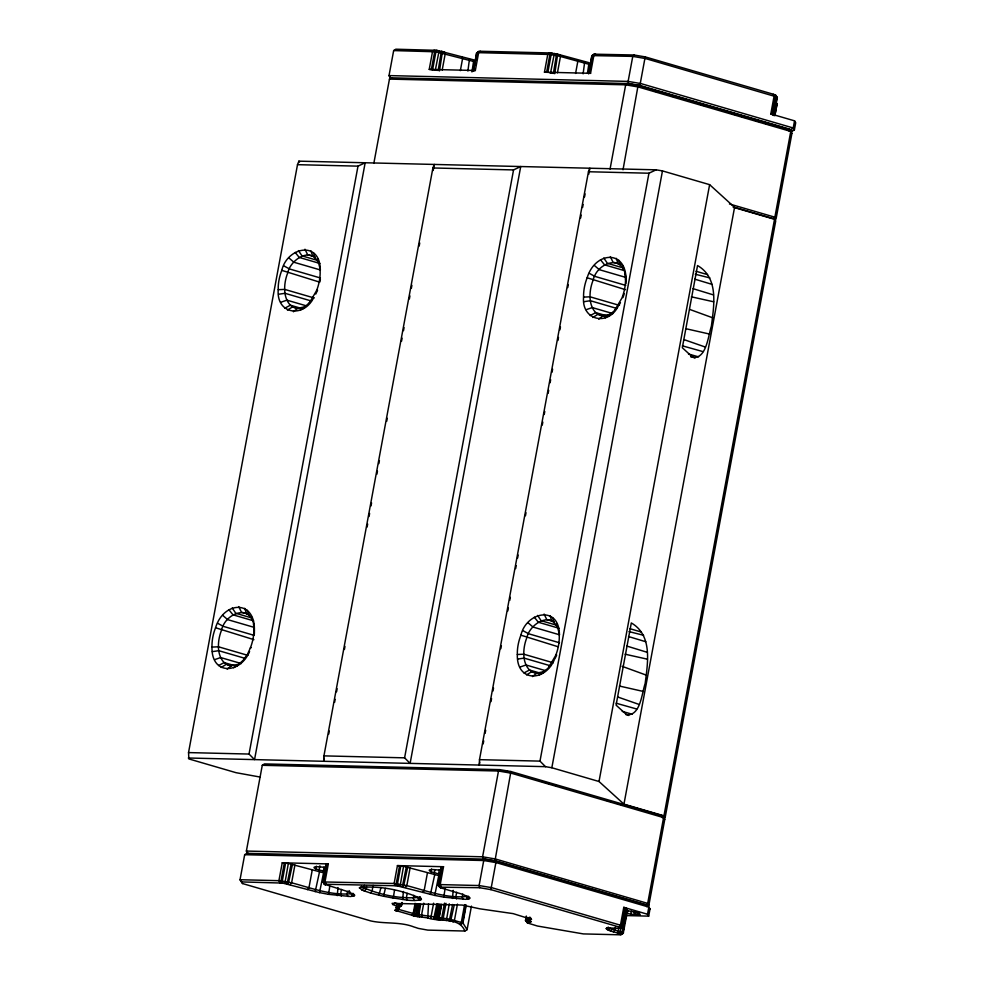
<?xml version="1.0" encoding="UTF-8"?>
<svg xmlns="http://www.w3.org/2000/svg" width="984" height="984" viewBox="0 0 984 984"><rect width="100%" height="100%" fill="white"/><g stroke="black" fill="none" stroke-linecap="round" stroke-linejoin="round"><path stroke-width="1.48" d="M628.764 715.491L626.058 714.212L616.082 705.147L631.31 622.946C652.847 635.369 647.706 663.167 645.147 683.536C641.777 693.277 640.473 716.967 625.861 714.618M694.999 358.102L692.293 356.823L682.318 347.746L697.545 265.557C719.083 277.98 713.941 305.778 711.383 326.147C708.099 336.011 706.254 361.669 690.645 356.786M260.157 777.065L236.037 772.686L188.879 758.935L188.534 752.588L297.5 164.672L298.915 161.155L656.119 169.826L662.466 170.908L709.624 184.66L734.568 207.329L774.58 218.989L775.736 220.859L665.122 817.704L662.244 817.643M433.181 170.49L434.301 164.439L432.898 167.969L323.933 755.872L323.687 761.284L324.24 758.258M588.739 174.266L589.859 168.215L588.457 171.745L479.491 759.66L479.245 765.06L479.798 762.046M471.447 906.116L467.08 929.659L464.891 931.036C459.097 916.522 439.676 922.328 427.757 917.9L428.52 903.829M284.856 883.411L288.337 863.485L323.564 872.796L319.517 892.611L282.666 883.079L241.56 881.922L240.035 879.721L244.672 854.702L246.861 853.325L484.977 859.13L496.17 861.037L647.447 905.12L650.006 908.982L648.69 916.129L624.68 915.551M464.891 931.036L427.806 930.114L418.446 928.416A7.331 0.935 10.5 0 1 417.277 928.047A20.16 2.558 10.5 0 0 414.079 927.014C400.033 921.491 384.99 924.111 370.697 920.913L242.593 883.571L240.035 879.721L279.899 880.705L291.608 882.82C311.387 887.949 332.58 896.338 353.182 893.435L354.646 895.575L350.661 896.535L328.521 894.333L329.788 886.326M361.522 886.141L361.583 886.756C379.234 894.862 400.685 899.339 419.959 897.285L419.897 896.682L421.435 899.425C412.468 902.242 402.444 898.921 393.256 898.084L394.522 890.151M400.07 886.215L403.538 866.289L438.766 875.6L434.731 895.415L396.872 885.772L324.4 884.222L347.549 891.529L354.584 894.96M324.425 884.37L323.146 881.947L394.129 883.472L406.822 885.625C426.601 890.754 447.794 899.142 468.396 896.239L469.86 898.38L465.875 899.339L443.735 897.137L445.272 887.642M446.379 920.569L449.27 903.804M435.076 919.29L437.855 904.025M775.011 114.488L777.077 103.96L775.589 101.672M469.798 897.765L462.763 894.333L442.197 888.281C440.082 888.503 435.937 883.804 440.217 884.591L479.097 885.538L491.779 887.691L620.461 925.206C630.535 930.372 608.161 927.272 606.759 928.072L606.242 928.552C607.03 931.541 625.467 933.619 619.649 934.8L583.364 933.914L537.387 926.018L527.645 923.017L525.481 920.446L529.257 919.548L530.807 921.824L526.944 922.537M621.199 928.392L623.684 926.608M439.627 887.174L479.675 887.716L490.881 889.622L618.973 926.965L620.461 925.206L623.77 907.334L626.992 908.736L625.455 915.083M427.757 917.9L415.605 916.301L417.88 903.989M776.893 97.834L775.872 95.362L773.289 94.23L645.196 56.887L633.991 54.993L594.09 54.181L591.802 55.744L588.506 73.8M777.286 97.687L775.872 95.362M774.187 115.214L776.364 103.283L775.699 103M774.875 115.731L777.053 103.775L776.364 103.283M249.038 754.051L357.992 166.148L365.162 162.766L254.548 759.599L249.038 754.051L188.534 752.588M471.939 71.943L473.808 59.889L436.957 50.356L395.851 49.2L393.661 50.578L389.024 75.584L390.193 77.465M646.66 906.633L648.862 905.268L664.754 819.487L662.195 815.638L510.93 771.542L499.737 769.636L264.475 763.916L262.273 765.294L246.381 851.062L247.55 852.944M373.834 163.369L389.455 79.101L391.644 77.724M436.748 70.331L429.233 69.384L432.542 51.512L434.264 50.135M326.061 883.976L325.003 881.787L328.312 863.915L282.236 862.796L278.915 880.668L279.973 882.857M288.337 863.485L284.351 862.931L281.03 880.803L281.67 882.968M431.361 69.532L434.67 51.66L435.961 50.245M285.606 863.079L282.285 880.951L282.666 883.079M432.603 69.667L435.924 51.795L436.957 50.356M435.334 70.073L439.147 50.688M438.151 70.614L441.398 51.119M291.141 864.026L287.107 883.841M292.494 864.321L288.189 884.075M439.504 70.909L442.48 51.352M294.917 864.948L291.608 882.82L290.12 884.579M442.197 70.061L445.235 53.677L444.411 51.857M328.73 734.089L329.283 731.063M334.609 702.355L335.163 699.329M336.565 691.777L337.131 688.751M344.412 649.465L344.966 646.451M367.094 527.08L367.659 524.054M369.049 516.502L369.615 513.476M371.017 505.924L371.571 502.898M376.897 474.19L377.45 471.176M378.852 463.624L379.418 460.598M386.7 421.312L387.253 418.286M401.534 341.227L402.099 338.201M403.502 330.649L404.055 327.623M409.381 298.915L409.934 295.901M411.337 288.337L411.902 285.323M419.184 246.037L419.738 243.011M312.236 870.004L308.927 887.875L307.438 889.634M460.352 70.639L462.554 58.72L461.73 56.912M325.692 871.701L315.839 868.995L316.368 866.141M319.099 870.077L319.886 865.785M467.892 71.045L469.491 58.929M319.505 871.898L315.2 891.652M323.33 871.184L324.13 866.892M328.312 863.915L326.245 864.223L322.961 882.279L325.151 883.349M473.525 71.229L476.576 52.939L480.352 51.254L549.49 52.939L556.624 53.911L589.035 62.693L587.448 73.259M326.454 864.075L323.146 881.947L324.572 884.099M473.279 70.996L476.773 52.792L477.818 52.644L549.896 54.464L559.306 56.162L589.108 64.317M326.873 863.964L323.564 881.836L324.904 884.026M473.464 70.663L477.203 52.693L479.208 51.303M473.882 70.565L475.321 70.504L478.642 52.632L480.352 51.254M337.992 887.543L337.266 895.637M341.46 889.45L340.636 893.927L341.263 896.08M347.549 891.369L346.995 894.345L348.053 896.535M364.387 885.379L363.834 888.331L361.854 889.905L359.394 887.58C379.849 885.403 402.628 890.163 421.361 898.773M366.528 886.313L365.974 889.253L364.129 890.889L361.854 889.905M373.108 885.366L372.026 891.258L370.538 893.017L364.129 890.889M404.596 757.84L513.55 169.924L520.721 166.542L410.107 763.387L404.596 757.84L323.933 755.872M380.98 887.42L378.901 895.194L370.538 893.017M385.371 888.404L383.551 896.227L378.901 895.194M441.262 886.781L440.217 884.591L443.526 866.719L397.438 865.6L394.129 883.472L395.187 885.661M551.188 53.05L549.896 54.464L546.587 72.324L544.459 72.189L547.781 54.317L549.49 52.939M403.538 866.289L399.566 865.736L396.244 883.607L396.872 885.772M400.808 865.883L397.499 883.755L397.88 885.883M547.83 72.472L551.151 54.6L552.184 53.161M549.17 72.656L550.573 72.877L554.373 53.48M406.355 866.83L402.321 886.645M407.708 867.125L403.391 886.879M554.73 73.714L557.707 54.157M403.391 891.467L402.69 899.487M401.816 902.845L401.275 905.797L399.184 907.211L395.716 907.445L397.351 909.044L394.965 910.286L415.605 916.301M402.038 902.451L401.521 905.612L399.037 905.981M557.424 72.853L560.462 56.482L559.65 54.661M410.131 867.753L406.822 885.625L405.334 887.384M407.192 893.398L406.367 897.814L407.007 899.979M413.809 895.329L413.255 898.281L414.313 900.471M415.088 903.337L413.182 913.644L411.693 915.403M416.109 903.607L413.132 915.784M416.687 903.742L413.932 915.956M419.086 904.185L417.29 916.584M419.664 904.259L418.089 916.694M420.709 904.382L418.803 914.677L419.565 916.854M427.45 872.808L424.141 890.68L422.653 892.439M575.578 73.443L577.78 61.525L576.968 59.704M423.772 903.177L421.582 914.948L422.087 917.1M440.906 874.518L431.053 871.799L431.582 868.946M434.301 872.882L434.83 870.016M583.118 73.837L584.717 61.734M434.719 874.702L430.402 894.456M438.544 873.989L439.344 869.696M433.612 903.177L430.746 918.429M443.526 866.719L441.459 867.027L438.163 885.083L440.709 887.789M441.668 866.879L438.347 884.751L439.774 886.904M588.69 73.468L592.011 55.596L632.761 56.383L645.442 58.536L776.351 96.826L777.335 97.453L773.977 115.546L770.804 113.91L774.113 96.051L773.289 94.23M442.087 866.781L438.766 884.641L440.119 886.83M594.434 54.095L592.429 55.498L589.108 73.357L590.56 73.308L593.869 55.436L595.578 54.059M436.884 903.829L433.698 919.019M438.839 904.185L436.441 919.523M439.774 904.308L437.314 917.555L437.757 919.696M440.611 904.394L438.163 917.641L438.925 919.819M441.324 904.444L438.864 917.678L439.922 919.88M441.681 904.444L439.221 917.691L440.278 919.88M444.497 903.152L441.767 917.863L442.394 920.028M445.998 903.312L443.267 918.035L443.649 920.163M453.193 890.348L452.468 898.441M452.652 904.444L449.196 921.11M483.169 743.916L483.722 740.89M485.124 733.338L485.69 730.312M491.004 701.604L491.569 698.579M492.972 691.026L493.525 688M500.807 648.714L501.373 645.701M507.805 610.941L508.371 607.915M509.773 600.363L510.327 597.349M515.653 568.629L516.206 565.615M517.609 558.063L518.174 555.038M525.456 515.751L526.01 512.726M542.258 425.088L542.811 422.062M544.213 414.51L544.779 411.497M548.137 393.354L548.691 390.341M550.093 382.788L550.659 379.762M552.061 372.21L552.614 369.184M557.94 340.476L558.494 337.451M559.896 329.898L560.462 326.873M567.743 287.586L568.297 284.573M580.621 218.079L581.187 215.065M582.577 207.501L583.143 204.487M584.545 196.935L585.099 193.91M454.276 904.813L450.549 921.418M456.674 892.267L455.85 896.731L456.478 898.896M457.449 904.099L454.448 920.286L452.972 922.045M462.751 894.173L462.209 897.15L463.255 899.351M464.608 904.628L461.336 922.291L459.848 924.05M465.53 904.936L462.259 922.598L460.401 924.234M465.863 905.083L462.591 922.734L460.598 924.32M466.207 905.317L462.935 922.98L467.08 929.659M610.055 169.1L625.676 84.833L626.906 83.443L638.112 85.35L789.377 129.445L791.936 133.295L776.032 219.075L774.875 217.193L729.439 203.959M623.02 169.765L638.112 85.35M665.122 817.704L663.954 815.822L623.954 804.162L599.01 781.505L551.839 767.754L545.505 766.671L539.982 761.124L648.948 173.221L656.119 169.826M551.839 767.754L662.466 170.908M526.305 916.03L525.481 920.446L527.104 921.368M526.747 916.977L526.206 919.917L527.547 922.094M599.01 781.505L709.624 184.66M623.954 804.162L734.568 207.329M615.431 927.137L614.877 930.114L613.389 931.873M618.973 928.084L617.3 932.918M621.027 927.076L620.203 931.541L618.715 933.299M625.037 907.728L621.728 925.6L619.994 927.285L618.973 926.965M772.059 114.316L775.367 96.444L774.297 94.55M626.021 908.109L622.7 925.981L619.994 927.285M773.043 114.685L776.351 96.826L775.084 94.845M623.721 923.226L622.06 932.155L620.178 933.779M624.274 920.237L624.815 917.26M624.902 918.06L623.241 926.989L622.503 927.076M773.854 114.218L776.622 99.323M623.647 926.842L626.992 908.736M625.369 914.284L626.033 914.566L622.724 932.438L620.781 934.037M623.918 927.408L622.811 933.361L620.387 934.8M625.295 919.954L625.849 916.977M626.033 914.566L626.722 915.059L623.229 933.262L621.236 934.628M627.042 910.667C642.995 912.967 645.959 917.211 627.325 913.472L627.853 910.618M630.695 914.124L631.224 911.258M633.979 914.603L634.508 911.75M635.479 914.776L636.008 911.922M638.026 914.948L638.554 912.082M663.954 815.822L774.58 218.989M648.69 916.129L647.521 914.259L648.85 907.1L496.428 862.685L483.734 860.52L244.672 854.702M770.804 113.91L794.543 120.835L793.215 127.981L791.161 129.581L639.895 85.485L628.702 83.579L390.55 77.785L389.024 75.584L628.124 81.401L640.805 83.554L793.215 127.981L794.383 129.863L792.194 131.229L789.119 131.155M794.383 129.863L795.712 122.717L794.543 120.835M774.863 107.465L775.429 104.489M775.81 107.195L776.45 104.206M397.253 909.413L399.492 907.568L398.003 906.461L396.011 908.035M530.696 921.614L527.486 918.269L528.285 917.555L529.675 919.72L531.471 919.364L513.181 913.632L479.934 908.835L462.173 905.059L392.087 903.349L392.813 904.505L399.184 907.211M528.962 920.372L529.675 919.72M313.712 297.599C303.81 318.226 276.246 314.585 278.214 289.69A32.066 19.754 -73.7 0 1 281.793 270.366C287.045 247.23 319.972 239.985 320.304 269.714L317.537 258.731M319.788 266.738L320.157 271.301A32.066 19.754 -73.7 0 1 316.565 290.624L309.345 302.961M315.79 294.044L317.549 290.194L316.565 290.624M243.109 660.35L249.555 651.445C240.182 674.237 211.265 675.553 211.978 647.091A32.066 19.754 -73.7 0 1 215.558 627.755C223.516 601.089 255.557 598.985 254.376 631.015A27.478 16.937 -73.7 0 1 254.253 635.123M248.275 652.527L250.33 648.013A32.066 19.754 -73.7 0 0 253.909 628.69L253.54 624.127M618.284 306.073C608.149 326.639 581.384 320.489 583.573 297.119A32.066 19.754 -73.7 0 1 587.153 277.783C595.111 251.117 627.152 249.013 625.972 281.043A27.478 16.937 -73.7 0 1 625.947 283.761M554.213 660.043C544.398 682.355 516.428 681.814 517.326 654.508A32.066 19.754 -73.7 0 1 520.917 635.184C526.157 612.048 559.084 604.803 559.416 634.52L556.661 623.548M558.9 631.543L559.269 636.107A32.066 19.754 -73.7 0 1 555.689 655.442L548.457 667.767L550.474 665.565M554.914 658.862L556.673 655L555.689 655.442M639.895 85.485L645.196 56.887M499.737 769.636L498.494 771.025L482.591 856.806L483.169 858.983L494.374 860.889L495.284 858.958L510.93 771.542M490.881 889.622L496.17 861.037M619.071 305.028L620.449 302.654M396.158 905.489L397.634 903.73L401.497 905.391L399.369 906.867M397.106 911.147L398.594 909.388L415.974 914.284L449.922 919.167L462.935 922.98L460.807 924.468M633.991 54.993L632.761 56.383L628.124 81.401L628.702 83.579M484.977 859.13L483.734 860.52L479.097 885.538L479.675 887.716M616.71 308.177L614.705 310.378L621.925 298.041A32.066 19.754 -73.7 0 0 625.504 278.718L625.135 274.155M311.362 300.76L303.17 308.582M236.935 665.971L242.544 660.83M608.53 315.999L614.139 310.858M542.295 673.4L547.904 668.247M299.899 310.39L306.073 305.581M233.663 667.779L239.825 662.97M605.258 317.807L611.421 312.998M539.023 675.196L545.185 670.387M610.474 930.95L612.22 929.265L618.419 931.061A9.164 1.168 10.5 0 1 620.203 931.541L623.413 932.93L621.371 933.422M395.962 910.778L397.77 909.118L398.594 909.388M398.016 906.104L399.873 904.468M395.519 910.594L397.77 909.118M608.149 930.028L610.105 928.441L612.22 929.265M293.392 311.768L297.685 308.312L303.269 307.131M598.739 319.185L603.032 315.729L608.616 314.548M227.144 669.157L231.437 665.701L237.021 664.52M532.504 676.586L536.797 673.117L542.381 671.937M398.668 906.387L400.66 904.813M392.813 904.505L394.867 902.918L397.634 903.73M621.31 934.468L623.413 932.93M396.933 908.576L399.024 907.051M478.864 51.377L476.6 53.124L477.289 53.616M394.965 910.286L397.462 908.995M593.942 54.452L591.827 55.928L593.18 56.703M359.455 888.232L361.583 886.756M398.766 907.309L400.771 905.907M396.638 909.683L399.369 907.986M606.242 928.552L608.37 927.1M287.439 310.083L292.58 306.873L298.472 308.582M592.798 317.512L597.94 314.29L605.295 316.43M221.203 667.484L226.345 664.261L230.76 665.553M526.563 674.901L531.704 671.678L537.584 673.4M284.868 308.14L290.378 305.2L302.149 308.632M590.216 315.557L595.726 312.617L606.033 315.618M218.62 665.528L224.131 662.589L234.438 665.59M523.98 672.945L529.49 670.006L541.274 673.45M250.33 648.013L251.314 647.583M775.835 95.534L774.925 95.731M280.821 302.26L286.91 300.157L306.049 305.741M586.181 309.677L592.27 307.586L612.872 313.588M214.586 659.649L220.674 657.558L241.289 663.56M519.946 667.078L526.034 664.975L545.173 670.559M278.583 294.253L284.991 293.306L311.485 301.03M583.942 301.682L590.351 300.723L616.845 308.447M212.347 651.654L218.755 650.695L245.25 658.419M517.707 659.071L524.103 658.111L550.609 665.836M397.45 908.453L398.692 908.281M625.492 915.551L626.722 915.059M278.214 289.69L284.671 289.394L314.117 297.967M583.573 297.119L590.031 296.811L619.477 305.397M211.978 647.091L218.436 646.783L247.882 655.369M517.326 654.508L523.796 654.2L553.229 662.786M393.661 50.578L435.924 51.795L473.87 61.525M429.233 69.384L475.321 70.504M544.459 72.189L590.56 73.308M629.674 84.624L632.7 84.698M389.455 79.101L625.676 84.833L638.358 86.998L790.767 131.425L774.875 217.193L772.809 218.792L733.166 207.23M297.5 164.672L357.992 166.148M432.898 167.969L513.55 169.924M588.457 171.745L648.948 173.221M479.491 759.66L539.982 761.124M188.288 758L545.505 766.671M500.991 770.779L505.518 770.89M262.273 765.294L498.494 771.025L511.188 773.19L663.585 817.618L647.693 903.386L645.639 904.985L494.374 860.889M397.438 865.6L399.566 865.736M282.236 862.796L284.351 862.931M440.5 870.409C438.544 869.881 424.239 868.232 431.053 871.799M325.286 867.605C323.33 867.064 309.038 865.428 315.839 868.995M603.032 315.729C593.819 315.224 590.031 304.733 590.031 296.811A27.478 16.937 -73.7 0 1 593.094 280.243C596.919 262.605 623.573 253.097 625.664 277.131M297.685 308.312C288.46 307.808 284.671 297.316 284.671 289.394A27.478 16.937 -73.7 0 1 287.746 272.826C290.428 259.751 310.944 245.988 318.386 262.851M536.797 673.117C527.572 672.613 523.783 662.134 523.796 654.2A27.478 16.937 -73.7 0 1 526.858 637.632C529.54 624.569 550.056 610.806 557.497 627.657M231.437 665.701C222.224 665.196 218.436 654.704 218.436 646.783A27.478 16.937 -73.7 0 1 221.511 630.215C225.324 612.577 251.99 603.069 254.069 627.103M550.573 72.877L553.377 73.419L556.624 53.911M443.735 897.137L434.731 895.415M393.256 898.084L383.551 896.227M328.521 894.333L319.517 892.611M691.371 296.824L713.683 301.793M625.123 654.212L647.447 659.194M625.701 913.115L627.325 913.472M685.713 328.668L709.649 334.08M619.477 686.057L643.413 691.469M695.221 274.204L709.858 277.906M628.985 631.593L643.622 635.295M781.517 127.797L783.141 128.24M654.003 813.879L655.615 814.334M682.404 345.839L702.97 351.608M616.168 703.228L636.734 709.009M688.48 353.994L698.591 356.884M622.245 711.383L632.355 714.286M653.474 90.749L657.742 91.992M670.547 95.731L674.815 96.973M700.669 104.513L705.036 105.78M731.247 113.418L735.614 114.698M741.432 116.395L745.811 117.662M754.543 120.208L758.91 121.487M764.728 123.184L769.094 124.451M696.045 271.264L707.533 274.622M621.015 264.425L612.971 262.125L610.338 256.639M623.585 268.029L607.386 263.306L603.819 258.029M623.721 270.428L604.582 264.856L600.548 259.825M625.787 277.402L599.293 269.678L594.373 265.459M625.775 285.397L594.853 276.381L589.207 273.281M625.492 289.69L587.153 277.783M314.978 256.849L307.611 254.696L304.978 249.223M318.226 260.6L302.026 255.889L298.459 250.6M319.837 263.441L299.222 257.427L295.188 252.408M320.44 269.985L293.933 262.261L289.025 258.042M320.415 277.98L289.505 268.964L283.847 265.865M318.656 281.83L281.793 270.366M629.809 628.665L641.285 632.011M554.09 621.654L546.735 619.514L544.091 614.041M555.874 624.988L541.151 620.695L537.584 615.418M558.949 628.247L538.346 622.245L534.312 617.226M559.552 634.791L533.057 627.066L528.137 622.847M559.539 642.786L528.617 633.77L522.959 630.67M557.78 646.648L520.917 635.184M248.743 614.237L241.375 612.097L238.743 606.611M251.99 618.001L235.791 613.278L232.224 608.001M253.601 620.83L232.987 614.828L228.952 609.797M254.192 627.374L227.698 619.649L222.79 615.431M254.179 635.369L223.27 626.353L217.612 623.253M253.897 639.661L215.558 627.755M506.908 771.284L509.675 772.096M542.122 781.554L549.306 783.645M552.184 784.494L556.501 785.749M606.095 800.201L610.51 801.493M616.39 803.202L620.806 804.494M623.77 907.334L647.521 914.259M694.753 279.148L712.035 284.364M628.518 636.55L645.799 641.752M693.007 288.656L713.474 294.917M626.771 646.045L647.238 652.318M782.797 128.141L784.211 128.572M683.941 339.591L705.294 347.044M617.706 696.979L639.059 704.433M657.029 814.764L658.222 815.195M689.796 309.456L712.662 317.795M622.122 666.328L646.426 675.184M785.392 129.002L786.659 129.494M620.769 927.58L621.556 928.084M608.801 927.703L610.105 928.441M442.173 867.704L441.484 867.211M326.959 864.887L326.27 864.407M527.486 918.269L530.302 921.368M791.936 133.295L789.377 129.445M664.754 819.487L662.195 815.638M650.006 908.982L647.447 905.12M247.907 853.263L246.381 851.062L482.591 856.806L495.284 858.958L647.693 903.386L648.862 905.268M529.331 919.696L530.807 921.824M527.953 918.773L529.38 920.827M531.471 919.364L530.007 917.236L531.36 919.45M526.317 921.024L527.645 923.017M438.864 885.563L440.192 887.568M323.65 882.759L324.978 884.751M525.702 920.04L527.129 922.205M467.781 896.682L469.208 898.847M419.307 897.765L420.734 899.929M352.579 893.878L353.994 896.043M529.183 919.794L530.597 921.959M791.161 129.581L792.194 131.229M298.915 161.155L299.493 162.089M241.56 881.922L242.593 883.571M466.527 896.99L467.867 899.167M417.942 898.097L419.282 900.274M351.313 894.185L352.653 896.362M349.062 890.569L350.255 892.5M324.314 883.042L325.507 884.985M529.527 917.371L530.794 919.56M528.838 919.856L530.105 922.045M528.297 919.856L529.343 922.057M527.941 919.856L528.986 922.045M616.279 258.325L618.075 263.564M550.044 615.713L551.827 620.953M310.932 250.908L312.715 256.147M244.684 608.297L246.48 613.536M618.862 260.28L620.277 265.237M552.614 617.669L554.041 622.626M313.502 252.851L314.917 257.808M247.267 610.252L248.681 615.209M622.897 266.147L623.733 270.268M251.301 616.119L252.138 620.24M625.504 278.718L625.972 281.043M253.909 628.69L254.376 631.015M320.353 279.124A27.478 16.937 -73.7 0 1 319.935 281.928M624.299 293.539A27.478 16.937 -73.7 0 1 622.909 297.611"/></g></svg>
